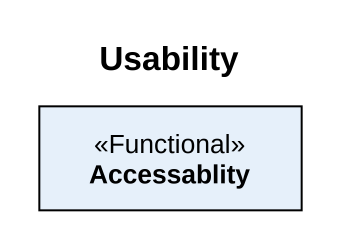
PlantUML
@startuml
title Usability
hide circle
hide empty members
class Accessablity <<Functional>>
@enduml
